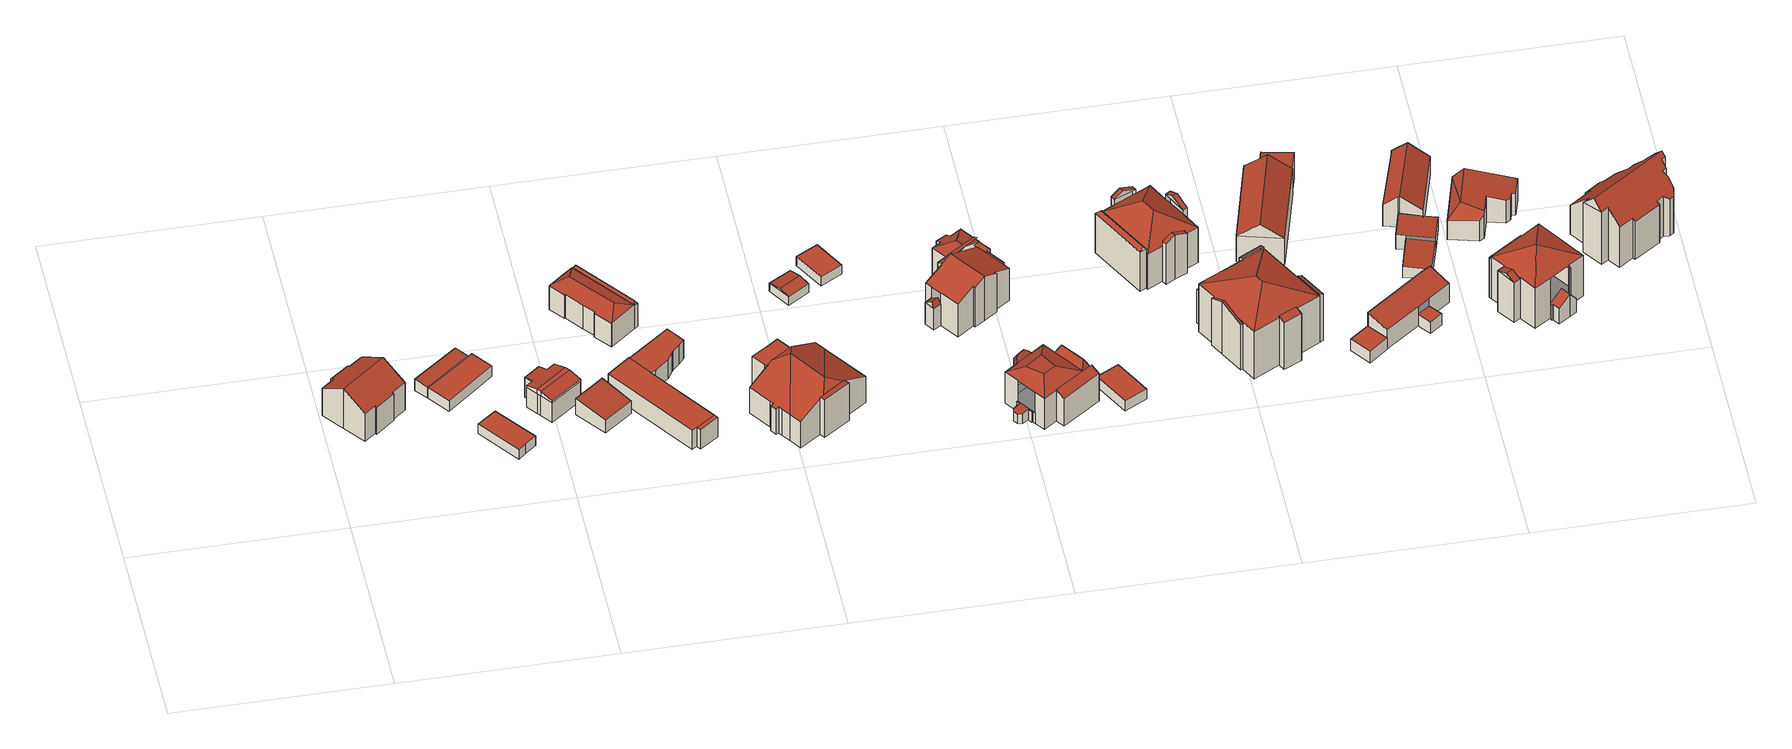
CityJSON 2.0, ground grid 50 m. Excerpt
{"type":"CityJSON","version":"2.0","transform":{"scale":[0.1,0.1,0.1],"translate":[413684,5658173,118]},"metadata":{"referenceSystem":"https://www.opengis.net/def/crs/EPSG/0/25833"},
"CityObjects":{
"building1":{"type":"Building","attributes":{"Dachtyp_tdc":"tdcGableRoof","Gemeindeschluessel":14612000,"Dachneigung":30.33,"QualitaetDacherkennung":63,"Geometrietyp2DReferenz":"3000","measuredHeight":11.83,"function":"31001_9998","roofType":"3100"},"geometry":[{"type":"Solid","lod":"2","boundaries":[[[[0,1,2,3]],[[1,4,5,2]],[[4,6,7,5]],[[6,8,9,7]],[[8,10,11,9]],[[10,12,13,11]],[[12,14,15,13]],[[14,16,17,15]],[[16,18,19,17]],[[18,20,21,19]],[[20,22,23,21]],[[22,24,25,23]],[[24,26,27,25]],[[26,28,29,27]],[[28,30,31,29]],[[30,0,3,31]],[[26,24,22,20,18,16,14,12]],[[12,10,8,6,4,1,0,30,28,26]],[[3,2,5,7,9,11,13,15,17,19,21,23,25,27,29,31]]]],"semantics":{"surfaces":[{"type":"WallSurface"},{"type":"RoofSurface"},{"type":"GroundSurface"}],"values":[[0,0,0,0,0,0,0,0,0,0,0,0,0,0,0,0,1,1,2]]}}]},
"building2":{"type":"Building","attributes":{"Dachtyp_tdc":"tdcPolyFlatRoof","Gemeindeschluessel":14612000,"Dachneigung":2.69,"QualitaetDacherkennung":81,"Geometrietyp2DReferenz":"3000","measuredHeight":3.42,"function":"31001_9998","roofType":"2100"},"geometry":[{"type":"Solid","lod":"2","boundaries":[[[[32,33,34,35]],[[33,36,37,34]],[[36,38,39,37]],[[38,32,35,39]],[[38,36,33,32]],[[35,34,37,39]]]],"semantics":{"surfaces":[{"type":"WallSurface"},{"type":"RoofSurface"},{"type":"GroundSurface"}],"values":[[0,0,0,0,1,2]]}}]},
"building3":{"type":"Building","attributes":{"Dachtyp_tdc":"tdcPolyFlatRoof","Gemeindeschluessel":14612000,"Dachneigung":0,"QualitaetDacherkennung":86,"Geometrietyp2DReferenz":"3000","measuredHeight":3.13,"function":"31001_9998","roofType":"1000"},"geometry":[{"type":"Solid","lod":"2","boundaries":[[[[40,41,35,42]],[[41,43,39,35]],[[43,44,45,39]],[[44,46,47,45]],[[46,40,42,47]],[[46,44,43,41,40]],[[42,35,39,45,47]]]],"semantics":{"surfaces":[{"type":"WallSurface"},{"type":"RoofSurface"},{"type":"GroundSurface"}],"values":[[0,0,0,0,0,1,2]]}}]},
"building4":{"type":"Building","attributes":{"Dachtyp_tdc":"tdcPolyFlatRoof","Gemeindeschluessel":14612000,"Dachneigung":0,"QualitaetDacherkennung":51,"Geometrietyp2DReferenz":"3000","measuredHeight":2.76,"function":"31001_9998","roofType":"1000"},"geometry":[{"type":"Solid","lod":"2","boundaries":[[[[48,49,50,51]],[[49,52,53,50]],[[52,54,55,53]],[[54,56,57,55]],[[56,48,51,57]],[[56,54,52,49,48]],[[51,50,53,55,57]]]],"semantics":{"surfaces":[{"type":"WallSurface"},{"type":"RoofSurface"},{"type":"GroundSurface"}],"values":[[0,0,0,0,0,1,2]]}}]},
"building5":{"type":"Building","attributes":{"Dachtyp_tdc":"tdcFreeFormRoof","Gemeindeschluessel":14612000,"Dachneigung":15.47,"QualitaetDacherkennung":83,"Geometrietyp2DReferenz":"3000","measuredHeight":7.28,"function":"31001_9998","roofType":"5000"},"geometry":[{"type":"Solid","lod":"2","boundaries":[[[[58,59,60,61]],[[59,62,63,60]],[[62,64,65,63]],[[64,66,67,65]],[[66,68,69,67]],[[68,70,71,69]],[[70,72,73,71]],[[72,74,75,73]],[[74,76,77,75]],[[76,78,79,77]],[[78,80,81,79]],[[80,58,61,81]],[[82,83,84,66,64,85,86,87]],[[88,89,90,91]],[[92,90,89,82,87]],[[80,92,87,58]],[[78,91,90,92,80]],[[76,88,91,78]],[[74,89,88,76]],[[72,82,89,74]],[[58,87,86,59]],[[59,86,85,62]],[[62,85,64]],[[68,84,83,70]],[[66,84,68]],[[70,83,82,72]],[[61,60,63,65,67,69,71,73,75,77,79,81]]]],"semantics":{"surfaces":[{"type":"WallSurface"},{"type":"RoofSurface"},{"type":"GroundSurface"}],"values":[[0,0,0,0,0,0,0,0,0,0,0,0,1,1,1,0,0,0,0,0,0,0,0,0,0,0,2]]}}]},
"building6":{"type":"Building","attributes":{"Dachtyp_tdc":"tdcPolyFlatRoof","Gemeindeschluessel":14612000,"Dachneigung":6.24,"QualitaetDacherkennung":66,"Geometrietyp2DReferenz":"3000","measuredHeight":4.64,"function":"31001_9998","roofType":"2100"},"geometry":[{"type":"Solid","lod":"2","boundaries":[[[[93,94,95,96]],[[94,97,98,95]],[[97,99,100,98]],[[99,101,102,100]],[[101,93,96,102]],[[101,99,97,94,93]],[[96,95,98,100,102]]]],"semantics":{"surfaces":[{"type":"WallSurface"},{"type":"RoofSurface"},{"type":"GroundSurface"}],"values":[[0,0,0,0,0,1,2]]}}]},
"building7":{"type":"Building","attributes":{"Dachtyp_tdc":"tdcHipRoof","Gemeindeschluessel":14612000,"Dachneigung":20.17,"QualitaetDacherkennung":76,"Geometrietyp2DReferenz":"3000","measuredHeight":8.39,"function":"31001_9998","roofType":"3200"},"geometry":[{"type":"Solid","lod":"2","boundaries":[[[[103,104,105,106]],[[104,107,108,105]],[[107,109,110,108]],[[109,111,112,110]],[[111,113,114,112]],[[113,115,116,114]],[[115,117,118,116]],[[117,119,120,118]],[[119,121,122,120]],[[121,123,124,122]],[[123,125,126,124]],[[125,103,106,126]],[[121,119,127]],[[117,115,113,128]],[[119,117,128,127]],[[113,111,109,107,104,103,125,123,121,127,128]],[[106,105,108,110,112,114,116,118,120,122,124,126]]]],"semantics":{"surfaces":[{"type":"WallSurface"},{"type":"RoofSurface"},{"type":"GroundSurface"}],"values":[[0,0,0,0,0,0,0,0,0,0,0,0,1,1,1,1,2]]}}]},
"building8":{"type":"Building","attributes":{"Gemeindeschluessel":14612000,"Geometrietyp2DReferenz":"3000","function":"31001_9998","roofType":"9999"},"children":["building8-1","building8-2","building8-3"]},
"building8-1":{"type":"BuildingPart","attributes":{"Dachtyp_tdc":"tdcPolyFlatRoof","Dachneigung":0,"QualitaetDacherkennung":53,"Geometrietyp2DReferenz":"3000","measuredHeight":5.52,"roofType":"1000"},"parents":["building8"],"geometry":[{"type":"MultiSurface","lod":"2","boundaries":[[[129,130,131,132]],[[133,134,135,136]],[[134,137,138,135]],[[137,139,140,138]],[[139,141,142,140]],[[141,143,144,142]],[[143,145,146,144]],[[145,129,132,146]],[[145,143,141,139,137,134,133,130,129]],[[132,131,136,135,138,140,142,144,146]]],"semantics":{"surfaces":[{"type":"WallSurface"},{"type":"RoofSurface"},{"type":"GroundSurface"}],"values":[0,0,0,0,0,0,0,0,1,2]}}]},
"building8-2":{"type":"BuildingPart","attributes":{"Dachtyp_tdc":"tdcPolyFlatRoof","Dachneigung":0,"QualitaetDacherkennung":67,"Geometrietyp2DReferenz":"3000","measuredHeight":5.73,"roofType":"1000"},"parents":["building8"],"geometry":[{"type":"MultiSurface","lod":"2","boundaries":[[[147,148,133,136,149]],[[150,151,152,131,130]],[[153,154,155,156]],[[154,147,149,155]],[[154,153,151,150,148,147]],[[149,136,131,152,156,155]]],"semantics":{"surfaces":[{"type":"WallSurface"},{"type":"RoofSurface"},{"type":"GroundSurface"}],"values":[0,0,0,0,1,2]}}]},
"building8-3":{"type":"BuildingPart","attributes":{"Dachtyp_tdc":"tdcPolyFlatRoof","Dachneigung":0,"QualitaetDacherkennung":45,"Geometrietyp2DReferenz":"3000","measuredHeight":5.74,"roofType":"1000"},"parents":["building8"],"geometry":[{"type":"MultiSurface","lod":"2","boundaries":[[[157,158,159,160]],[[158,153,156,159]],[[153,158,157,151]],[[152,160,159,156]],[[157,160,152,151]]],"semantics":{"surfaces":[{"type":"WallSurface"},{"type":"RoofSurface"},{"type":"GroundSurface"}],"values":[0,0,1,2,0]}}]},
"building9":{"type":"Building","attributes":{"Dachtyp_tdc":"tdcFreeFormRoof","Gemeindeschluessel":14612000,"Dachneigung":59.05,"QualitaetDacherkennung":16,"Geometrietyp2DReferenz":"3000","measuredHeight":7.85,"function":"31001_9998","roofType":"5000"},"geometry":[{"type":"Solid","lod":"2","boundaries":[[[[161,162,163,118]],[[162,164,165,163]],[[164,166,120,165]],[[166,161,118,120]],[[167,166,164]],[[168,167,164,162]],[[168,162,161]],[[167,168,161,166]],[[118,163,165,120]]]],"semantics":{"surfaces":[{"type":"WallSurface"},{"type":"RoofSurface"},{"type":"GroundSurface"}],"values":[[0,0,0,0,1,1,1,1,2]]}}]},
"building10":{"type":"Building","attributes":{"Gemeindeschluessel":14612000,"Geometrietyp2DReferenz":"3000","function":"31001_9998","roofType":"9999"},"children":["building10-1","building10-2","building10-3"]},
"building10-1":{"type":"BuildingPart","attributes":{"Dachtyp_tdc":"tdcPolyFlatRoof","Dachneigung":3.82,"QualitaetDacherkennung":48,"Geometrietyp2DReferenz":"3000","measuredHeight":11.19,"roofType":"2100"},"parents":["building10"],"geometry":[{"type":"MultiSurface","lod":"2","boundaries":[[[169,170,171,172]],[[170,173,174,175,171]],[[176,169,172,177,178]],[[176,179,180,181,182,173,170,169]],[[172,171,175,183,184,177]]],"semantics":{"surfaces":[{"type":"WallSurface"},{"type":"RoofSurface"},{"type":"GroundSurface"}],"values":[0,0,0,1,2]}}]},
"building10-2":{"type":"BuildingPart","attributes":{"Dachtyp_tdc":"tdcPolyFlatRoof","Dachneigung":0,"QualitaetDacherkennung":57,"Geometrietyp2DReferenz":"3000","measuredHeight":9.65,"roofType":"1000"},"parents":["building10"],"geometry":[{"type":"MultiSurface","lod":"2","boundaries":[[[185,186,187,188]],[[186,189,190,187]],[[189,191,192,190]],[[191,193,194,192]],[[193,195,196,194]],[[195,197,198,196]],[[197,199,200,198]],[[201,202,203,199,197,195,193,191,189,186,185]],[[188,187,190,192,194,196,198,200,204,205,206]]],"semantics":{"surfaces":[{"type":"WallSurface"},{"type":"RoofSurface"},{"type":"GroundSurface"}],"values":[0,0,0,0,0,0,0,1,2]}}]},
"building10-3":{"type":"BuildingPart","attributes":{"Dachtyp_tdc":"tdcHippedGableRoof","Dachneigung":26.19,"QualitaetDacherkennung":47,"Geometrietyp2DReferenz":"3000","measuredHeight":12.71,"roofType":"3300"},"parents":["building10"],"geometry":[{"type":"MultiSurface","lod":"2","boundaries":[[[207,208,209,210]],[[208,211,212,209]],[[211,213,214,212]],[[213,215,216,214]],[[215,217,185,188,216]],[[218,200,199]],[[218,219,220,200]],[[219,221,222,220]],[[221,223,224,222]],[[223,178,177,224]],[[174,225,226,175]],[[225,227,228,226]],[[227,229,230,228]],[[229,231,232,230]],[[231,207,210,232]],[[233,234,235]],[[236,237,238]],[[234,179,178,223,221,235]],[[221,219,218,236,238,235]],[[227,225,174,182,233,235,238]],[[237,239,217,215,213,211,208,207,231,229,227,238]],[[210,209,212,214,216,188,206,205,204,200,220,222,224,177,184,183,175,226,228,230,232]]],"semantics":{"surfaces":[{"type":"WallSurface"},{"type":"RoofSurface"},{"type":"GroundSurface"}],"values":[0,0,0,0,0,0,0,0,0,0,0,0,0,0,0,1,1,1,1,1,1,2]}}]},
"building11":{"type":"Building","attributes":{"Dachtyp_tdc":"tdcGableRoof","Gemeindeschluessel":14612000,"Dachneigung":13.77,"QualitaetDacherkennung":76,"Geometrietyp2DReferenz":"3000","measuredHeight":3.12,"function":"31001_9998","roofType":"3100"},"geometry":[{"type":"Solid","lod":"2","boundaries":[[[[240,241,242,243]],[[241,244,245,242]],[[244,246,247,245]],[[246,240,243,247]],[[244,241,248]],[[240,246,249]],[[241,240,249,248]],[[246,244,248,249]],[[243,242,245,247]]]],"semantics":{"surfaces":[{"type":"WallSurface"},{"type":"RoofSurface"},{"type":"GroundSurface"}],"values":[[0,0,0,0,0,0,1,1,2]]}}]},
"building12":{"type":"Building","attributes":{"Dachtyp_tdc":"tdcPolyFlatRoof","Gemeindeschluessel":14612000,"Dachneigung":0,"QualitaetDacherkennung":87,"Geometrietyp2DReferenz":"3000","measuredHeight":2.63,"function":"31001_9998","roofType":"1000"},"geometry":[{"type":"Solid","lod":"2","boundaries":[[[[250,251,252,253]],[[251,254,255,252]],[[254,256,257,255]],[[256,250,253,257]],[[256,254,251,250]],[[253,252,255,257]]]],"semantics":{"surfaces":[{"type":"WallSurface"},{"type":"RoofSurface"},{"type":"GroundSurface"}],"values":[[0,0,0,0,1,2]]}}]},
"building13":{"type":"Building","attributes":{"Gemeindeschluessel":14612000,"Geometrietyp2DReferenz":"3000","function":"31001_9998","roofType":"9999"},"children":["building13-1","building13-2","building13-3","building13-4","building13-5"]},
"building13-1":{"type":"BuildingPart","attributes":{"Dachtyp_tdc":"tdcGableRoof","Dachneigung":34.9,"QualitaetDacherkennung":14,"Geometrietyp2DReferenz":"3000","measuredHeight":7.68,"roofType":"3100"},"parents":["building13"],"geometry":[{"type":"MultiSurface","lod":"2","boundaries":[[[258,259,260,261]],[[259,262,263,260]],[[262,264,265,263]],[[262,259,266]],[[259,258,267,266]],[[264,262,266,267]],[[261,260,263,265]]],"semantics":{"surfaces":[{"type":"WallSurface"},{"type":"RoofSurface"},{"type":"GroundSurface"}],"values":[0,0,0,0,1,1,2]}}]},
"building13-2":{"type":"BuildingPart","attributes":{"Dachtyp_tdc":"tdcPolyFlatRoof","Dachneigung":16.79,"QualitaetDacherkennung":31,"Geometrietyp2DReferenz":"3000","measuredHeight":12.23,"roofType":"2100"},"parents":["building13"],"geometry":[{"type":"MultiSurface","lod":"2","boundaries":[[[268,269,270,271,272]],[[269,273,274,275,270]],[[273,269,268,276,277,278,279,280]],[[281,282,283,271,270,275,284]]],"semantics":{"surfaces":[{"type":"WallSurface"},{"type":"RoofSurface"},{"type":"GroundSurface"}],"values":[0,0,1,2]}}]},
"building13-3":{"type":"BuildingPart","attributes":{"Dachtyp_tdc":"tdcHipAndGableRoof","Dachneigung":14.38,"QualitaetDacherkennung":61,"Geometrietyp2DReferenz":"3000","measuredHeight":10.9,"roofType":"5000"},"parents":["building13"],"geometry":[{"type":"MultiSurface","lod":"2","boundaries":[[[274,285,286,275]],[[285,287,288,286]],[[287,289,290,288]],[[289,291,292,290]],[[291,293,294,292]],[[293,295,296,294]],[[295,297,298,299,296]],[[295,293,291,289,287,285,300]],[[285,274,301,300]],[[301,302,297,295,300]],[[275,286,288,290,292,294,296,299,281,284]]],"semantics":{"surfaces":[{"type":"WallSurface"},{"type":"RoofSurface"},{"type":"GroundSurface"}],"values":[0,0,0,0,0,0,0,1,1,1,2]}}]},
"building13-4":{"type":"BuildingPart","attributes":{"Dachtyp_tdc":"tdcGableRoof","Dachneigung":23.5,"QualitaetDacherkennung":46,"Geometrietyp2DReferenz":"3000","measuredHeight":13.05,"roofType":"3100"},"parents":["building13"],"geometry":[{"type":"MultiSurface","lod":"2","boundaries":[[[303,304,305,306]],[[304,307,308,305]],[[307,309,310,308]],[[309,311,312,310]],[[311,313,314,312]],[[313,315,316,314]],[[315,317,258,261,316]],[[318,319,320,265,264]],[[319,272,271,320]],[[321,303,306,322,323]],[[324,276,272,319,318,317,315,313,311,309]],[[309,307,304,303,321,325,278,324]],[[306,305,308,310,312,314,316,261,265,320,271,283,282,322]]],"semantics":{"surfaces":[{"type":"WallSurface"},{"type":"RoofSurface"},{"type":"GroundSurface"}],"values":[0,0,0,0,0,0,0,0,0,0,1,1,2]}}]},
"building13-5":{"type":"BuildingPart","attributes":{"Dachtyp_tdc":"tdcPolyFlatRoof","Dachneigung":0,"QualitaetDacherkennung":12,"Geometrietyp2DReferenz":"3000","measuredHeight":9.27,"roofType":"1000"},"parents":["building13"],"geometry":[{"type":"MultiSurface","lod":"2","boundaries":[[[298,326,327,299]],[[326,328,329,327]],[[328,330,331,329]],[[330,323,322,331]],[[330,328,326,298,332,333,323]],[[322,282,281,299,327,329,331]]],"semantics":{"surfaces":[{"type":"WallSurface"},{"type":"RoofSurface"},{"type":"GroundSurface"}],"values":[0,0,0,0,1,2]}}]},
"building14":{"type":"Building","attributes":{"Gemeindeschluessel":14612000,"Geometrietyp2DReferenz":"3000","function":"31001_9998","roofType":"9999"},"children":["building14-1","building14-2","building14-3","building14-4","building14-5"]},
"building14-1":{"type":"BuildingPart","attributes":{"Dachtyp_tdc":"tdcPolyFlatRoof","Dachneigung":24.7,"QualitaetDacherkennung":73,"Geometrietyp2DReferenz":"3000","measuredHeight":9.12,"roofType":"2100"},"parents":["building14"],"geometry":[{"type":"MultiSurface","lod":"2","boundaries":[[[334,335,336,337,338]],[[339,340,341,342,343]],[[340,334,338,341]],[[340,339,335,334]],[[338,337,344,342,341]]],"semantics":{"surfaces":[{"type":"WallSurface"},{"type":"RoofSurface"},{"type":"GroundSurface"}],"values":[0,0,0,1,2]}}]},
"building14-2":{"type":"BuildingPart","attributes":{"Dachtyp_tdc":"tdcPolyFlatRoof","Dachneigung":9.22,"QualitaetDacherkennung":65,"Geometrietyp2DReferenz":"3000","measuredHeight":3.1,"roofType":"2100"},"parents":["building14"],"geometry":[{"type":"MultiSurface","lod":"2","boundaries":[[[345,346,347,348]],[[346,349,350,347]],[[349,351,352,350]],[[351,353,354,352]],[[353,355,356,354]],[[355,357,358,356]],[[357,359,360,358]],[[359,361,362,360]],[[361,363,364,362]],[[363,365,366,364]],[[365,363,361,359,357,355,353,351,349,346,345]],[[347,350,352,354,356,358,360,362,364,366,348]]],"semantics":{"surfaces":[{"type":"WallSurface"},{"type":"RoofSurface"},{"type":"GroundSurface"}],"values":[0,0,0,0,0,0,0,0,0,0,1,2]}}]},
"building14-3":{"type":"BuildingPart","attributes":{"Dachtyp_tdc":"tdcCutTentRoof","Dachneigung":22.59,"QualitaetDacherkennung":77,"Geometrietyp2DReferenz":"3000","measuredHeight":11.02,"roofType":"9999"},"parents":["building14"],"geometry":[{"type":"MultiSurface","lod":"2","boundaries":[[[367,366,365]],[[367,368,369,366]],[[368,370,371,369]],[[370,372,371]],[[373,374,375]],[[373,376,377,374]],[[376,378,379,380,377]],[[336,381,382,337]],[[381,383,348,382]],[[383,345,348]],[[376,373,370,368,384,385]],[[386,378,376,385,387]],[[381,336,386,387,388]],[[368,367,383,381,388,384]],[[388,387,385,384]],[[366,369,371,389,374,377,380,344,337,382,348]]],"semantics":{"surfaces":[{"type":"WallSurface"},{"type":"RoofSurface"},{"type":"GroundSurface"}],"values":[0,0,0,0,0,0,0,0,0,0,1,1,1,1,1,2]}}]},
"building14-4":{"type":"BuildingPart","attributes":{"Dachtyp_tdc":"tdcFreeFormRoof","Dachneigung":58.52,"QualitaetDacherkennung":13,"Geometrietyp2DReferenz":"3000","measuredHeight":10.45,"roofType":"5000"},"parents":["building14"],"geometry":[{"type":"MultiSurface","lod":"2","boundaries":[[[390,391,392,393]],[[391,394,395,392]],[[394,396,389,395]],[[372,397,398,371]],[[397,390,393,398]],[[396,375,396,394,399]],[[394,391,400,399]],[[391,390,401,400]],[[390,397,402,401]],[[397,372,402]],[[372,396,399,400,401,402]],[[393,392,395,389,374,389,371,398]]],"semantics":{"surfaces":[{"type":"WallSurface"},{"type":"RoofSurface"},{"type":"GroundSurface"}],"values":[0,0,0,0,0,1,1,1,1,1,1,2]}}]},
"building14-5":{"type":"BuildingPart","attributes":{"Dachtyp_tdc":"tdcFreeFormRoof","Dachneigung":64.3,"QualitaetDacherkennung":27,"Geometrietyp2DReferenz":"3000","measuredHeight":10.86,"roofType":"5000"},"parents":["building14"],"geometry":[{"type":"MultiSurface","lod":"2","boundaries":[[[379,403,404,380]],[[403,343,342,404]],[[405,406,343]],[[407,405,343,403]],[[407,403,379]],[[405,407,379,406]],[[380,404,342,344]]],"semantics":{"surfaces":[{"type":"WallSurface"},{"type":"RoofSurface"},{"type":"GroundSurface"}],"values":[0,0,1,1,1,1,2]}}]},
"building15":{"type":"Building","attributes":{"Dachtyp_tdc":"tdcPolyFlatRoof","Gemeindeschluessel":14612000,"Dachneigung":0,"QualitaetDacherkennung":33,"Geometrietyp2DReferenz":"3000","measuredHeight":2.94,"function":"31001_9998","roofType":"1000"},"geometry":[{"type":"Solid","lod":"2","boundaries":[[[[408,409,410,411]],[[409,412,413,410]],[[412,414,415,413]],[[414,408,411,415]],[[414,412,409,408]],[[411,410,413,415]]]],"semantics":{"surfaces":[{"type":"WallSurface"},{"type":"RoofSurface"},{"type":"GroundSurface"}],"values":[[0,0,0,0,1,2]]}}]},
"building16":{"type":"Building","attributes":{"Gemeindeschluessel":14612000,"Geometrietyp2DReferenz":"3000","function":"31001_9998","roofType":"9999"},"children":["building16-1","building16-2","building16-3","building16-4","building16-5"]},
"building16-1":{"type":"BuildingPart","attributes":{"Dachtyp_tdc":"tdcGableRoof","Dachneigung":24.36,"QualitaetDacherkennung":66,"Geometrietyp2DReferenz":"3000","measuredHeight":13.16,"roofType":"3100"},"parents":["building16"],"geometry":[{"type":"MultiSurface","lod":"2","boundaries":[[[416,417,418,419,420]],[[417,421,422,418]],[[421,423,424,425,422]],[[421,417,426]],[[416,423,427]],[[417,416,427,426]],[[423,421,426,427]],[[419,418,422,425]]],"semantics":{"surfaces":[{"type":"WallSurface"},{"type":"RoofSurface"},{"type":"GroundSurface"}],"values":[0,0,0,0,0,1,1,2]}}]},
"building16-2":{"type":"BuildingPart","attributes":{"Dachtyp_tdc":"tdcFreeFormRoof","Dachneigung":49.45,"QualitaetDacherkennung":14,"Geometrietyp2DReferenz":"3000","measuredHeight":12.61,"roofType":"5000"},"parents":["building16"],"geometry":[{"type":"MultiSurface","lod":"2","boundaries":[[[428,429,430,431,432]],[[429,433,434,430]],[[433,435,436,437,434]],[[438,435,433]],[[439,438,433,429]],[[439,429,428]],[[438,439,428,435]],[[431,430,434,437]]],"semantics":{"surfaces":[{"type":"WallSurface"},{"type":"RoofSurface"},{"type":"GroundSurface"}],"values":[0,0,0,1,1,0,1,2]}}]},
"building16-3":{"type":"BuildingPart","attributes":{"Dachtyp_tdc":"tdcGableRoof","Dachneigung":23.99,"QualitaetDacherkennung":64,"Geometrietyp2DReferenz":"3000","measuredHeight":13.15,"roofType":"3100"},"parents":["building16"],"geometry":[{"type":"MultiSurface","lod":"2","boundaries":[[[440,441,442]],[[440,443,444,441]],[[443,445,446,444]],[[445,447,448,446]],[[447,449,450,451,448]],[[445,443,440,452]],[[452,449,447,445]],[[453,441,444,446,448,451]]],"semantics":{"surfaces":[{"type":"WallSurface"},{"type":"RoofSurface"},{"type":"GroundSurface"}],"values":[0,0,0,0,0,1,1,2]}}]},
"building16-4":{"type":"BuildingPart","attributes":{"Dachtyp_tdc":"tdcFreeFormRoof","Dachneigung":30.37,"QualitaetDacherkennung":21,"Geometrietyp2DReferenz":"3000","measuredHeight":14.5,"roofType":"5000"},"parents":["building16"],"geometry":[{"type":"MultiSurface","lod":"2","boundaries":[[[454,455,456,457]],[[455,420,419,456]],[[424,458,459,425]],[[458,442,441,459]],[[450,460,461,451]],[[460,462,463,461]],[[436,464,465,437]],[[464,466,467,465]],[[464,436,432,462,468,469]],[[462,460,450,470,442,458,468]],[[458,424,420,455,469,468]],[[455,454,466,464,469]],[[457,456,419,425,459,441,453,451,461,463,431,437,465,467]]],"semantics":{"surfaces":[{"type":"WallSurface"},{"type":"RoofSurface"},{"type":"GroundSurface"}],"values":[0,0,0,0,0,0,0,0,1,1,1,1,2]}}]},
"building16-5":{"type":"BuildingPart","attributes":{"Dachtyp_tdc":"tdcGableRoof","Dachneigung":23.26,"QualitaetDacherkennung":58,"Geometrietyp2DReferenz":"3000","measuredHeight":13.12,"roofType":"3100"},"parents":["building16"],"geometry":[{"type":"MultiSurface","lod":"2","boundaries":[[[471,472,473,467,466]],[[472,474,475,473]],[[474,476,454,457,475]],[[474,472,477]],[[471,476,478]],[[472,471,478,477]],[[476,474,477,478]],[[467,473,475,457]]],"semantics":{"surfaces":[{"type":"WallSurface"},{"type":"RoofSurface"},{"type":"GroundSurface"}],"values":[0,0,0,0,0,1,1,2]}}]},
"building17":{"type":"Building","attributes":{"name":"Landesuntersuchungsanstalt für das Gesundheits- und Veterinärwesen Sachsen","Gemeindeschluessel":14612000,"Geometrietyp2DReferenz":"3000","function":"31001_3010","roofType":"9999"},"children":["building17-1","building17-2","building17-3","building17-4","building17-5","building17-6"]},
"building17-1":{"type":"BuildingPart","attributes":{"Dachtyp_tdc":"tdcHipRoof","Dachneigung":23.36,"QualitaetDacherkennung":59,"Geometrietyp2DReferenz":"3000","measuredHeight":17.93,"roofType":"3200"},"parents":["building17"],"geometry":[{"type":"MultiSurface","lod":"2","boundaries":[[[479,480,481]],[[479,482,483,480]],[[482,484,485,486,483]],[[487,488,489,490,491]],[[492,493,494,495]],[[496,497,498,499]],[[500,501,502,503]],[[501,504,505,502]],[[504,506,507,505]],[[501,500,497,496,508]],[[492,488,487,484,482,509]],[[496,493,492,509,508]],[[482,479,510,511,512,506,504,501,508,509]],[[480,483,486,490,489,495,494,499,498,503,502,505,513]]],"semantics":{"surfaces":[{"type":"WallSurface"},{"type":"RoofSurface"},{"type":"GroundSurface"}],"values":[0,0,0,0,0,0,0,0,0,1,1,1,1,2]}}]},
"building17-2":{"type":"BuildingPart","attributes":{"Dachtyp_tdc":"tdcPolyFlatRoof","Dachneigung":16.35,"QualitaetDacherkennung":42,"Geometrietyp2DReferenz":"3000","measuredHeight":14.39,"roofType":"2100"},"parents":["building17"],"geometry":[{"type":"MultiSurface","lod":"2","boundaries":[[[514,515,516,489,488]],[[515,517,518,516]],[[517,519,492,495,518]],[[519,517,515,514]],[[489,516,518,495]]],"semantics":{"surfaces":[{"type":"WallSurface"},{"type":"RoofSurface"},{"type":"GroundSurface"}],"values":[0,0,0,1,2]}}]},
"building17-3":{"type":"BuildingPart","attributes":{"Dachtyp_tdc":"tdcGableRoof","Dachneigung":17.69,"QualitaetDacherkennung":19,"Geometrietyp2DReferenz":"3000","measuredHeight":15.5,"roofType":"3100"},"parents":["building17"],"geometry":[{"type":"MultiSurface","lod":"2","boundaries":[[[507,520,521,505]],[[520,522,523,521]],[[522,524,525,523]],[[524,481,480,525]],[[522,520,507,512,526]],[[526,510,481,524,522]],[[513,505,521,523,525,480]]],"semantics":{"surfaces":[{"type":"WallSurface"},{"type":"RoofSurface"},{"type":"GroundSurface"}],"values":[0,0,0,0,1,1,2]}}]},
"building17-4":{"type":"BuildingPart","attributes":{"Dachtyp_tdc":"tdcPolyFlatRoof","Dachneigung":7.28,"QualitaetDacherkennung":44,"Geometrietyp2DReferenz":"3000","measuredHeight":10.18,"roofType":"2100"},"parents":["building17"],"geometry":[{"type":"MultiSurface","lod":"2","boundaries":[[[527,491,490,528]],[[485,529,530,486]],[[529,527,528,530]],[[529,485,491,527]],[[528,490,486,530]]],"semantics":{"surfaces":[{"type":"WallSurface"},{"type":"RoofSurface"},{"type":"GroundSurface"}],"values":[0,0,0,1,2]}}]},
"building17-5":{"type":"BuildingPart","attributes":{"Dachtyp_tdc":"tdcPolyFlatRoof","Dachneigung":22.05,"QualitaetDacherkennung":79,"Geometrietyp2DReferenz":"3000","measuredHeight":14.29,"roofType":"2100"},"parents":["building17"],"geometry":[{"type":"MultiSurface","lod":"2","boundaries":[[[531,532,533,534]],[[532,535,496,499,533]],[[536,531,534,494,493]],[[536,535,532,531]],[[534,533,499,494]]],"semantics":{"surfaces":[{"type":"WallSurface"},{"type":"RoofSurface"},{"type":"GroundSurface"}],"values":[0,0,0,1,2]}}]},
"building17-6":{"type":"BuildingPart","attributes":{"Dachtyp_tdc":"tdcPolyFlatRoof","Dachneigung":20.96,"QualitaetDacherkennung":56,"Geometrietyp2DReferenz":"3000","measuredHeight":14.64,"roofType":"2100"},"parents":["building17"],"geometry":[{"type":"MultiSurface","lod":"2","boundaries":[[[537,538,539,498,497]],[[538,540,541,539]],[[540,542,503,541]],[[542,500,503]],[[540,538,537,542]],[[498,539,541,503]]],"semantics":{"surfaces":[{"type":"WallSurface"},{"type":"RoofSurface"},{"type":"GroundSurface"}],"values":[0,0,0,0,1,2]}}]},
"building18":{"type":"Building","attributes":{"name":"Landesuntersuchungsanstalt für das Gesundheits- und Veterinärwesen Sachsen","Gemeindeschluessel":14612000,"Geometrietyp2DReferenz":"3000","function":"31001_3010","roofType":"9999"},"children":["building18-1","building18-2"]},
"building18-1":{"type":"BuildingPart","attributes":{"Dachtyp_tdc":"tdcGableRoof","Dachneigung":35.31,"QualitaetDacherkennung":89,"Geometrietyp2DReferenz":"3000","measuredHeight":11.37,"roofType":"3100"},"parents":["building18"],"geometry":[{"type":"MultiSurface","lod":"2","boundaries":[[[543,544,545,546]],[[544,547,548,549,545]],[[550,551,552,553]],[[550,554,555,551]],[[554,543,546,555]],[[556,554,550,553,557]],[[543,556,557,558,544]],[[547,558,557,553]],[[544,558,547]],[[554,556,543]],[[546,545,549,552,551,555]]],"semantics":{"surfaces":[{"type":"WallSurface"},{"type":"RoofSurface"},{"type":"GroundSurface"}],"values":[0,0,0,0,0,1,1,0,0,0,2]}}]},
"building18-2":{"type":"BuildingPart","attributes":{"Dachtyp_tdc":"tdcPolyFlatRoof","Dachneigung":2.9,"QualitaetDacherkennung":82,"Geometrietyp2DReferenz":"3000","measuredHeight":7.51,"roofType":"2100"},"parents":["building18"],"geometry":[{"type":"MultiSurface","lod":"2","boundaries":[[[548,559,560,549]],[[559,561,562,560]],[[561,563,564,562]],[[563,553,552,564]],[[553,563,561,559,548]],[[549,560,562,564,552]]],"semantics":{"surfaces":[{"type":"WallSurface"},{"type":"RoofSurface"},{"type":"GroundSurface"}],"values":[0,0,0,0,1,2]}}]},
"building19":{"type":"Building","attributes":{"Dachtyp_tdc":"tdcPolyFlatRoof","Gemeindeschluessel":14612000,"Dachneigung":0,"QualitaetDacherkennung":62,"Geometrietyp2DReferenz":"3000","measuredHeight":3.44,"function":"31001_9998","roofType":"1000"},"geometry":[{"type":"Solid","lod":"2","boundaries":[[[[565,566,567,568]],[[566,569,570,567]],[[569,571,572,570]],[[571,565,568,572]],[[571,569,566,565]],[[568,567,570,572]]]],"semantics":{"surfaces":[{"type":"WallSurface"},{"type":"RoofSurface"},{"type":"GroundSurface"}],"values":[[0,0,0,0,1,2]]}}]},
"building20":{"type":"Building","attributes":{"Gemeindeschluessel":14612000,"Geometrietyp2DReferenz":"3000","function":"31001_9998","roofType":"9999"},"children":["building20-1","building20-2"]},
"building20-1":{"type":"BuildingPart","attributes":{"Dachtyp_tdc":"tdcPolyFlatRoof","Dachneigung":14.88,"QualitaetDacherkennung":47,"Geometrietyp2DReferenz":"3000","measuredHeight":7.26,"roofType":"2100"},"parents":["building20"],"geometry":[{"type":"MultiSurface","lod":"2","boundaries":[[[573,574,575,576]],[[574,577,578,575]],[[577,579,580,578]],[[579,581,582,583,580]],[[584,585,586,587,588]],[[585,573,576,586]],[[585,584,581,579,577,574,573]],[[576,575,578,580,583,587,586]]],"semantics":{"surfaces":[{"type":"WallSurface"},{"type":"RoofSurface"},{"type":"GroundSurface"}],"values":[0,0,0,0,0,0,1,2]}}]},
"building20-2":{"type":"BuildingPart","attributes":{"Dachtyp_tdc":"tdcPolyFlatRoof","Dachneigung":0,"QualitaetDacherkennung":61,"Geometrietyp2DReferenz":"3000","measuredHeight":3.42,"roofType":"1000"},"parents":["building20"],"geometry":[{"type":"MultiSurface","lod":"2","boundaries":[[[582,589,590,583]],[[589,591,592,590]],[[591,588,587,592]],[[588,591,589,582]],[[583,590,592,587]]],"semantics":{"surfaces":[{"type":"WallSurface"},{"type":"RoofSurface"},{"type":"GroundSurface"}],"values":[0,0,0,1,2]}}]},
"building21":{"type":"Building","attributes":{"name":"Landesuntersuchungsanstalt für das Gesundheits- und Veterinärwesen Sachsen","Gemeindeschluessel":14612000,"Geometrietyp2DReferenz":"3000","function":"31001_3010","roofType":"9999"},"children":["building21-1","building21-2"]},
"building21-1":{"type":"BuildingPart","attributes":{"Dachtyp_tdc":"tdcPolyFlatRoof","Dachneigung":4.12,"QualitaetDacherkennung":87,"Geometrietyp2DReferenz":"3000","measuredHeight":3.27,"roofType":"2100"},"parents":["building21"],"geometry":[{"type":"MultiSurface","lod":"2","boundaries":[[[593,594,595,596]],[[594,597,598,595]],[[597,599,600,598]],[[597,594,593,599]],[[596,595,598,600]]],"semantics":{"surfaces":[{"type":"WallSurface"},{"type":"RoofSurface"},{"type":"GroundSurface"}],"values":[0,0,0,1,2]}}]},
"building21-2":{"type":"BuildingPart","attributes":{"Dachtyp_tdc":"tdcPolyFlatRoof","Dachneigung":3.5,"QualitaetDacherkennung":86,"Geometrietyp2DReferenz":"3000","measuredHeight":4.31,"roofType":"2100"},"parents":["building21"],"geometry":[{"type":"MultiSurface","lod":"2","boundaries":[[[601,602,603,604]],[[602,605,606,603]],[[605,607,593,596,606]],[[608,600,599]],[[608,609,610,600]],[[609,601,604,610]],[[609,608,607,605,602,601]],[[604,603,606,596,600,610]]],"semantics":{"surfaces":[{"type":"WallSurface"},{"type":"RoofSurface"},{"type":"GroundSurface"}],"values":[0,0,0,0,0,0,1,2]}}]},
"building22":{"type":"Building","attributes":{"name":"Landesuntersuchungsanstalt für das Gesundheits- und Veterinärwesen Sachsen","Dachtyp_tdc":"tdcGableRoof","Gemeindeschluessel":14612000,"Dachneigung":35.94,"QualitaetDacherkennung":91,"Geometrietyp2DReferenz":"3000","measuredHeight":9.04,"function":"31001_3010","roofType":"3100"},"geometry":[{"type":"Solid","lod":"2","boundaries":[[[[611,612,613,614]],[[612,615,616,613]],[[615,617,618,616]],[[617,619,620,618]],[[619,621,622,620]],[[621,623,624,622]],[[623,625,626,624]],[[625,627,628,626]],[[627,611,614,628]],[[623,621,619,617]],[[617,615,612,611,627,625,623]],[[614,613,616,618,620,622,624,626,628]]]],"semantics":{"surfaces":[{"type":"WallSurface"},{"type":"RoofSurface"},{"type":"GroundSurface"}],"values":[[0,0,0,0,0,0,0,0,0,1,1,2]]}}]},
"building23":{"type":"Building","attributes":{"Gemeindeschluessel":14612000,"Geometrietyp2DReferenz":"3000","function":"31001_9998","roofType":"9999"},"children":["building23-1","building23-2","building23-3","building23-4"]},
"building23-1":{"type":"BuildingPart","attributes":{"Dachtyp_tdc":"tdcFreeFormRoof","Dachneigung":49.57,"QualitaetDacherkennung":13,"Geometrietyp2DReferenz":"3000","measuredHeight":12.19,"roofType":"5000"},"parents":["building23"],"geometry":[{"type":"MultiSurface","lod":"2","boundaries":[[[629,630,631,632]],[[633,634,635,636]],[[634,629,632,635]],[[637,630,629]],[[638,637,629,634]],[[634,633,638]],[[633,630,637,638]],[[632,631,636,635]]],"semantics":{"surfaces":[{"type":"WallSurface"},{"type":"RoofSurface"},{"type":"GroundSurface"}],"values":[0,0,0,1,1,1,1,2]}}]},
"building23-2":{"type":"BuildingPart","attributes":{"Dachtyp_tdc":"tdcTentRoof","Dachneigung":27.45,"QualitaetDacherkennung":64,"Geometrietyp2DReferenz":"3000","measuredHeight":15.61,"roofType":"3500"},"parents":["building23"],"geometry":[{"type":"MultiSurface","lod":"2","boundaries":[[[639,640,641,642]],[[640,643,644,645,641]],[[646,647,648]],[[646,649,650,647]],[[649,651,652,650]],[[651,653,652]],[[654,655,656]],[[654,657,636,655]],[[657,654,658,659,651,649,660]],[[661,662,657,660]],[[663,661,660]],[[642,641,645,664,665,647,650,652,655,636,631,666,667]],[[657,633,636]],[[662,661,666,631,630]],[[661,663,667,666]],[[663,639,642,667]],[[649,646,668,643,640,639,663,660]]],"semantics":{"surfaces":[{"type":"WallSurface"},{"type":"RoofSurface"},{"type":"GroundSurface"}],"values":[0,0,0,0,0,0,0,0,1,1,1,2,0,0,0,0,1]}}]},
"building23-3":{"type":"BuildingPart","attributes":{"Dachtyp_tdc":"tdcGableRoof","Dachneigung":31.55,"QualitaetDacherkennung":17,"Geometrietyp2DReferenz":"3000","measuredHeight":6.64,"roofType":"3100"},"parents":["building23"],"geometry":[{"type":"MultiSurface","lod":"2","boundaries":[[[669,670,671,672]],[[670,673,674,671]],[[673,675,676,674]],[[675,677,678,676]],[[677,648,647,678]],[[644,669,672,645]],[[679,648,677,675,673,670]],[[670,669,644,680,679]],[[672,671,674,676,678,647,665,664,645]]],"semantics":{"surfaces":[{"type":"WallSurface"},{"type":"RoofSurface"},{"type":"GroundSurface"}],"values":[0,0,0,0,0,0,1,1,2]}}]},
"building23-4":{"type":"BuildingPart","attributes":{"Dachtyp_tdc":"tdcGableRoof","Dachneigung":17.09,"QualitaetDacherkennung":32,"Geometrietyp2DReferenz":"3000","measuredHeight":12.99,"roofType":"3100"},"parents":["building23"],"geometry":[{"type":"MultiSurface","lod":"2","boundaries":[[[653,681,682,652]],[[681,683,684,682]],[[683,656,655,684]],[[683,681,685]],[[681,653,659,686,685]],[[656,683,685,686,658]],[[652,682,684,655]]],"semantics":{"surfaces":[{"type":"WallSurface"},{"type":"RoofSurface"},{"type":"GroundSurface"}],"values":[0,0,0,0,1,1,2]}}]},
"building24":{"type":"Building","attributes":{"Dachtyp_tdc":"tdcFreeFormRoof","Gemeindeschluessel":14612000,"Dachneigung":10.61,"QualitaetDacherkennung":35,"Geometrietyp2DReferenz":"3000","measuredHeight":8.52,"function":"31001_9998","roofType":"5000"},"geometry":[{"type":"Solid","lod":"2","boundaries":[[[[687,688,689,690]],[[688,691,692,689]],[[691,693,694,692]],[[693,695,696,694]],[[695,697,698,696]],[[697,699,700,698]],[[699,701,702,700]],[[701,703,704,702]],[[703,705,706,704]],[[705,687,690,706]],[[701,699,707,708,703]],[[695,693,691,688,687,709,708,707,697]],[[705,708,709]],[[703,708,705]],[[699,697,707]],[[687,705,709]],[[690,689,692,694,696,698,700,702,704,706]]]],"semantics":{"surfaces":[{"type":"WallSurface"},{"type":"RoofSurface"},{"type":"GroundSurface"}],"values":[[0,0,0,0,0,0,0,0,0,0,1,1,1,1,0,0,2]]}}]},
"building25":{"type":"Building","attributes":{"Dachtyp_tdc":"tdcFreeFormRoof","Gemeindeschluessel":14612000,"Dachneigung":45.5,"QualitaetDacherkennung":34,"Geometrietyp2DReferenz":"3000","measuredHeight":18.14,"function":"31001_9998","roofType":"5000"},"geometry":[{"type":"Solid","lod":"2","boundaries":[[[[710,711,712,713]],[[711,714,715,712]],[[714,716,717,715]],[[716,718,719,717]],[[718,720,721,719]],[[720,722,723,721]],[[722,724,725,723]],[[724,726,727,725]],[[726,728,729,727]],[[728,730,731,729]],[[730,732,733,731]],[[732,734,735,733]],[[734,736,737,735]],[[736,738,739,737]],[[714,711,710,740,741,742,743,744,745,746,747,748,726,724,722,720,718,716]],[[738,736,734,732,730,728,748,747,749,750,751,752,753,754,755,756,757,758,759,760,761,762,763,764,765,766]],[[728,726,748]],[[746,749,747]],[[741,740,767,768]],[[740,710,713,767]],[[739,769,770,771,772,773,774,775,776,777,778,779,780,781,782,783,784,785,786,787,788,789,790,791,768,767,713,712,715,717,719,721,723,725,727,729,731,733,735,737]],[[738,766,769,739]],[[766,765,770,769]],[[765,764,771,770]],[[764,763,772,771]],[[763,762,773,772]],[[762,761,774,773]],[[761,760,775,774]],[[760,759,776,775]],[[759,758,777,776]],[[758,757,778,777]],[[757,756,779,778]],[[756,755,780,779]],[[755,754,781,780]],[[754,753,782,781]],[[753,752,783,782]],[[752,751,784,783]],[[751,750,785,784]],[[750,749,786,785]],[[749,746,787,786]],[[746,745,788,787]],[[745,744,789,788]],[[744,743,790,789]],[[743,742,791,790]],[[742,741,768,791]]]],"semantics":{"surfaces":[{"type":"WallSurface"},{"type":"RoofSurface"},{"type":"GroundSurface"}],"values":[[0,0,0,0,0,0,0,0,0,0,0,0,0,0,1,1,0,0,0,0,2,0,0,0,0,0,0,0,0,0,0,0,0,0,0,0,0,0,0,0,0,0,0,0,0]]}}]}
},
"vertices":[
[31,389,80],[75,422,80],[75,422,3],[31,389,3],[79,417,84],[79,417,3],[110,440,84],[110,440,3],[126,420,100],[126,420,3],[142,399,115],[142,399,3],[148,391,121],[148,391,3],[186,342,85],[186,342,3],[154,317,85],[154,317,3],[156,314,82],[156,314,3],[111,278,82],[111,278,3],[109,282,85],[109,282,3],[83,261,85],[83,261,3],[45,310,121],[45,310,3],[7,359,84],[7,359,3],[37,382,85],[37,382,3],
[241,366,39],[218,395,41],[218,395,7],[241,366,7],[323,475,41],[323,475,7],[346,446,39],[346,446,7],
[278,316,38],[241,366,38],[278,316,7],[346,446,38],[355,453,38],[355,453,7],[390,407,38],[390,407,7],
[399,142,32],[327,239,32],[327,239,4],[399,142,4],[371,272,32],[371,272,4],[442,178,32],[442,178,4],[416,158,32],[416,158,4],
[464,271,67],[445,296,67],[445,296,9],[464,271,9],[462,309,67],[462,309,9],[447,328,67],[447,328,9],[483,356,67],[483,356,9],[498,336,67],[498,336,9],[517,351,67],[517,351,9],[536,326,67],[536,326,9],[544,317,67],[544,317,9],[563,292,67],[563,292,9],[490,237,67],[490,237,9],[470,264,67],[470,264,9],[536,326,82],[517,351,73],[498,336,73],[462,309,73],[445,296,73],[464,271,82],[563,292,73],[544,317,82],[471,262,82],[490,237,73],[470,264,82],
[614,307,54],[664,235,44],[664,235,7],[614,307,7],[598,185,44],[598,185,7],[545,255,54],[545,255,7],[596,293,54],[596,293,7],
[630,476,91],[610,502,91],[610,502,21],[630,476,21],[578,543,91],[578,543,21],[576,541,90],[576,541,21],[549,576,90],[549,576,21],[552,578,91],[552,578,21],[580,600,92],[580,600,21],[608,621,93],[608,621,21],[718,480,93],[718,480,21],[661,435,91],[661,435,21],[659,434,90],[659,434,21],[628,473,90],[628,473,21],[674,481,105],[594,583,105],
[731,301,61],[718,296,61],[718,296,6],[731,301,6],[681,350,61],[780,426,61],[780,426,6],[681,350,6],[808,385,61],[808,385,6],[795,369,61],[795,369,6],[779,353,61],[779,353,6],[776,349,61],[776,349,6],[763,329,61],[763,329,6],
[627,308,63],[681,350,63],[627,308,6],[718,296,63],[828,137,63],[828,137,6],[783,106,63],[772,99,63],[772,99,6],[783,106,6],
[834,128,63],[790,97,63],[790,97,6],[834,128,6],
[608,621,90],[617,628,90],[617,628,21],[727,486,90],[727,486,21],[718,480,90],[719,487,99],[616,620,100],
[1122,123,119],[1060,80,119],[1060,80,8],[1122,123,8],[1052,91,118],[1052,91,114],[1052,91,8],[1115,134,118],[1115,134,8],[1115,134,117],[1113,132,118],[1110,131,118],[1061,97,118],[1059,95,118],[1061,97,8],[1110,131,8],
[963,219,104],[957,229,104],[957,229,8],[963,219,8],[935,261,104],[935,261,8],[959,277,104],[959,277,8],[975,287,104],[975,287,8],[999,304,104],[999,304,8],[1021,272,104],[1021,272,8],[1028,262,104],[1028,262,8],[964,219,104],[973,225,104],[1022,258,104],[1022,258,8],[973,225,8],[964,219,8],
[959,109,82],[950,123,82],[950,123,8],[959,109,8],[956,127,85],[956,127,8],[951,134,85],[951,134,8],[915,186,85],[915,186,8],[963,219,114],[1028,262,117],[1081,298,85],[1081,298,8],[1098,273,85],[1098,273,8],[1168,171,85],[1168,171,8],[1003,57,85],[1003,57,8],[985,84,85],[985,84,8],[971,104,85],[971,104,8],[965,113,85],[965,113,8],[1061,97,120],[1110,131,120],[1071,135,135],[1022,258,120],[973,225,120],[1012,221,135],[964,219,114],
[1028,544,43],[1080,575,43],[1080,575,19],[1028,544,19],[1111,524,44],[1111,524,19],[1060,492,44],[1060,492,19],[1096,548,50],[1045,516,50],
[1099,603,55],[1150,631,55],[1150,631,28],[1099,603,28],[1190,558,55],[1190,558,28],[1139,530,55],[1139,530,28],
[1371,367,82],[1354,356,82],[1354,356,20],[1371,367,20],[1339,378,83],[1339,378,20],[1355,390,83],[1355,390,20],[1350,362,97],[1366,374,97],
[1385,431,142],[1379,439,139],[1379,439,20],[1385,431,20],[1385,431,137],[1412,462,139],[1412,462,117],[1412,462,20],[1394,438,142],[1409,448,142],[1425,459,142],[1477,496,142],[1471,503,139],[1471,503,20],[1477,496,20],[1409,448,20],[1449,488,20],
[1380,509,117],[1380,509,20],[1402,524,116],[1402,524,20],[1394,536,110],[1394,536,20],[1419,553,108],[1419,553,20],[1427,541,115],[1427,541,20],[1452,559,114],[1452,559,20],[1484,513,114],[1484,513,113],[1484,513,20],[1433,510,129],[1449,488,129],[1471,503,119],
[1532,416,115],[1494,390,134],[1494,390,20],[1532,416,20],[1498,385,134],[1498,385,20],[1468,364,150],[1468,364,20],[1443,347,137],[1443,347,20],[1440,352,137],[1440,352,20],[1401,324,116],[1401,324,20],[1371,367,116],[1355,390,116],[1345,404,116],[1345,404,20],[1520,434,115],[1520,434,20],[1520,434,113],[1409,448,150],[1477,496,115],
[1503,486,113],[1503,486,20],[1495,481,113],[1495,481,20],[1525,438,113],[1525,438,20],[1471,503,113],[1477,496,113],
[1574,8,97],[1560,27,108],[1560,27,107],[1560,27,16],[1574,8,16],[1650,91,108],[1663,72,97],[1663,72,16],[1650,91,16],[1650,91,98],[1628,76,16],
[1514,29,47],[1510,34,47],[1510,34,16],[1514,29,16],[1508,33,47],[1508,33,16],[1501,42,47],[1501,42,16],[1487,33,44],[1487,33,16],[1477,35,43],[1477,35,16],[1470,44,43],[1470,44,16],[1471,54,44],[1471,54,16],[1486,64,47],[1486,64,16],[1481,71,47],[1481,71,16],[1484,73,47],[1484,73,16],
[1484,73,108],[1462,104,108],[1462,104,16],[1492,125,108],[1492,125,16],[1492,125,105],[1537,157,108],[1537,157,16],[1537,157,93],[1560,173,108],[1560,173,16],[1576,150,108],[1576,150,98],[1576,150,16],[1530,6,107],[1530,6,16],[1514,29,108],[1506,98,123],[1547,128,123],[1628,76,107],[1568,83,127],[1540,63,127],[1531,153,16],
[1489,146,105],[1511,162,105],[1511,162,16],[1489,146,16],[1527,159,105],[1527,159,16],[1531,153,105],[1487,132,105],[1487,132,16],[1524,154,114],[1513,152,121],[1498,141,121],[1493,133,116],
[1598,165,98],[1598,165,16],[1632,94,125],[1628,76,98],[1595,147,125],
[1666,114,49],[1719,142,49],[1719,142,20],[1666,114,20],[1765,54,49],[1765,54,20],[1712,26,49],[1712,26,20],
[1902,549,147],[1913,556,147],[1913,556,27],[1902,549,27],[1902,549,131],[1941,502,142],[1941,502,27],[1930,496,142],[1930,496,131],[1930,496,27],[1925,534,158],[1913,528,158],
[1829,391,143],[1814,383,143],[1814,383,27],[1829,391,27],[1829,391,131],[1742,521,143],[1742,521,27],[1757,529,143],[1757,529,131],[1757,529,27],[1754,517,153],[1821,387,153],
[1920,431,144],[1920,431,27],[1920,431,131],[1925,421,144],[1925,421,27],[1896,406,158],[1896,406,27],[1873,394,146],[1873,394,27],[1867,404,146],[1867,404,131],[1867,404,27],[1890,416,158],[1890,416,27],
[1842,580,131],[1877,598,131],[1877,598,27],[1842,580,27],[1954,449,131],[1954,449,27],[1867,405,131],[1867,405,27],[1831,386,131],[1831,386,27],[1754,535,131],[1754,535,27],[1790,553,131],[1790,553,27],[1861,479,172],[1844,511,172],[1890,416,131],
[1790,553,147],[1785,564,147],[1785,564,27],[1836,590,143],[1836,590,27],[1842,580,143],[1806,575,158],[1812,564,158],
[1938,190,168],[1938,190,27],[1938,190,166],[1914,235,168],[1914,235,27],[1927,242,168],[1927,242,129],[1927,242,27],[1972,266,167],[2021,292,167],[2021,292,27],[1972,266,27],[1972,266,129],[2074,320,166],[2129,216,166],[2129,216,27],[2074,320,27],[2164,150,166],[2106,119,166],[2106,119,27],[2164,150,27],[2065,97,167],[2003,64,168],[2003,64,27],[2065,97,27],[1985,100,167],[1985,100,27],[1985,100,168],[1985,100,161],[2044,177,206],[2033,197,206],[1939,187,168],[1955,158,168],[1975,118,168],[1955,158,27],
[2021,292,171],[2016,300,168],[2016,300,27],[2069,328,168],[2069,328,27],[2074,320,171],
[1980,98,161],[1980,98,27],[1950,155,182],[1950,155,27],[1933,187,166],[1933,187,27],[1955,158,182],
[1960,288,125],[1960,288,27],[1915,264,125],[1915,264,27],
[2138,221,166],[2173,155,166],[2173,155,27],[2138,221,27],[2164,150,170],[2129,216,170],
[2106,119,173],[2115,103,166],[2115,103,27],[2073,81,166],[2073,81,27],[2065,97,173],
[2034,428,111],[2092,641,111],[2092,641,34],[2034,428,34],[2124,633,111],[2124,633,106],[2124,633,34],[2194,613,110],[2194,613,34],[2194,614,34],[2194,614,110],[2136,400,110],[2136,400,34],[2084,415,148],[2142,628,148],[2124,633,134],
[2131,659,106],[2131,659,34],[2137,682,106],[2137,682,34],[2207,663,110],[2207,663,34],
[2303,96,66],[2258,62,66],[2258,62,32],[2303,96,32],[2224,108,66],[2224,108,32],[2269,142,66],[2269,142,32],
[2269,142,106],[2408,246,106],[2408,246,33],[2269,142,33],[2429,261,105],[2429,261,33],[2462,215,90],[2462,215,33],[2411,177,90],[2411,177,67],[2411,177,33],[2382,155,90],[2303,96,90],[2303,96,33],[2382,155,33],[2382,155,67],
[2433,148,67],[2433,148,33],[2404,126,67],[2404,126,33],
[2463,375,66],[2438,290,66],[2438,290,38],[2463,375,38],[2377,307,70],[2377,307,38],[2401,392,70],[2401,392,38],
[2398,463,81],[2450,448,77],[2450,448,38],[2398,463,38],[2481,440,76],[2481,440,38],[2463,375,76],[2401,392,79],[2380,398,81],[2380,398,38],
[2413,623,104],[2416,635,104],[2416,635,40],[2413,623,40],[2422,634,109],[2422,634,40],[2450,626,130],[2450,626,40],[2497,612,94],[2497,612,40],[2450,448,93],[2450,448,40],[2401,462,130],[2401,462,40],[2398,463,128],[2398,463,40],[2365,472,103],[2365,472,40],
[2628,257,164],[2632,251,164],[2632,251,46],[2628,257,46],[2551,196,164],[2548,202,164],[2548,202,46],[2551,196,46],[2627,252,168],[2552,201,168],
[2711,142,166],[2715,136,162],[2715,136,46],[2711,142,46],[2712,134,162],[2712,134,88],[2712,134,46],[2664,110,166],[2664,110,46],[2664,110,90],[2627,85,166],[2627,85,46],[2601,123,167],[2601,123,46],[2601,123,163],[2573,165,169],[2573,165,46],[2573,165,167],[2551,196,170],[2575,161,169],[2596,130,167],[2648,183,202],[2672,279,170],[2632,251,170],[2748,167,166],[2708,140,46],[2694,130,46],[2672,279,46],[2748,167,46],[2708,140,166],
[2723,118,88],[2708,108,112],[2708,108,46],[2723,118,46],[2680,89,91],[2680,89,46],[2670,105,91],[2670,105,46],[2668,104,90],[2668,104,46],[2694,130,112],[2708,140,88],
[2586,113,163],[2586,113,46],[2557,154,167],[2557,154,46],[2572,132,176],[2588,142,176],
[2665,483,117],[2652,436,117],[2652,436,54],[2665,483,54],[2642,438,119],[2642,438,54],[2638,423,119],[2638,423,54],[2627,416,121],[2627,416,54],[2585,428,129],[2585,428,54],[2571,377,123],[2571,377,54],[2560,371,114],[2560,371,54],[2492,389,111],[2492,389,54],[2528,521,111],[2528,521,54],[2573,384,129],[2525,411,139],[2553,514,139],
[2966,310,161],[2953,312,170],[2953,312,52],[2966,310,52],[2937,300,170],[2937,300,52],[2941,295,163],[2941,295,52],[2879,252,163],[2879,252,52],[2875,257,170],[2875,257,52],[2841,234,170],[2841,234,52],[2822,262,208],[2822,262,52],[2805,250,207],[2805,250,52],[2773,297,199],[2773,297,52],[2790,308,199],[2790,308,52],[2756,357,138],[2756,357,52],[2809,394,138],[2809,394,52],[2799,408,120],[2799,408,52],[2836,434,120],[2836,434,52],[2977,318,161],[2980,332,173],[2969,348,194],[2958,354,206],[2969,361,206],[2961,373,222],[2970,380,222],[2964,388,233],[2792,269,233],[2955,402,216],[2938,408,201],[2926,400,201],[2916,413,184],[2908,415,178],[2893,404,178],[2876,428,148],[2874,429,147],[2873,429,145],[2872,430,144],[2871,430,143],[2869,431,142],[2867,431,141],[2866,431,140],[2865,431,139],[2864,431,139],[2862,431,138],[2846,420,138],[2977,318,52],[2980,332,52],[2846,420,52],[2862,431,52],[2864,431,52],[2865,431,52],[2866,431,52],[2867,431,52],[2869,431,52],[2871,430,52],[2872,430,52],[2873,429,52],[2874,429,52],[2876,428,52],[2893,404,52],[2908,415,52],[2916,413,52],[2926,400,52],[2938,408,52],[2955,402,52],[2970,380,52],[2961,373,52],[2969,361,52],[2958,354,52],[2969,348,52]
]}
